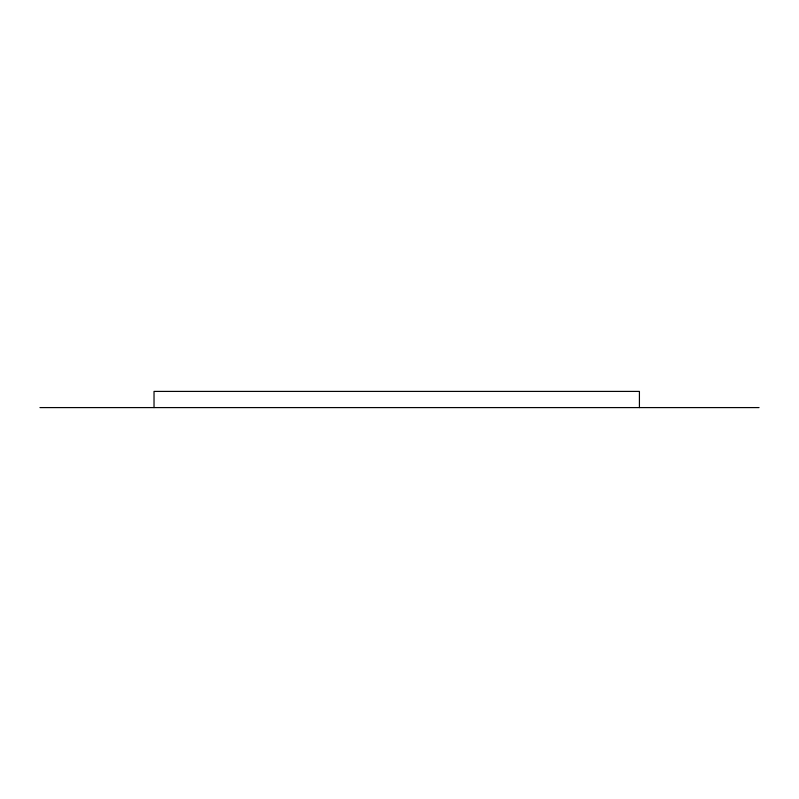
<?xml version="1.0" encoding="UTF-8"?>
<svg xmlns="http://www.w3.org/2000/svg" width="799" height="799" viewBox="0 0 799 799"><rect width="100%" height="100%" fill="white"/><g stroke="black" fill="none" stroke-linecap="round" stroke-linejoin="round"><path stroke-width="1.2" d="M39.95 407.59L759.05 407.59M639.42 407.59L639.42 391.41L154.027 391.41L154.027 407.59"/></g></svg>
